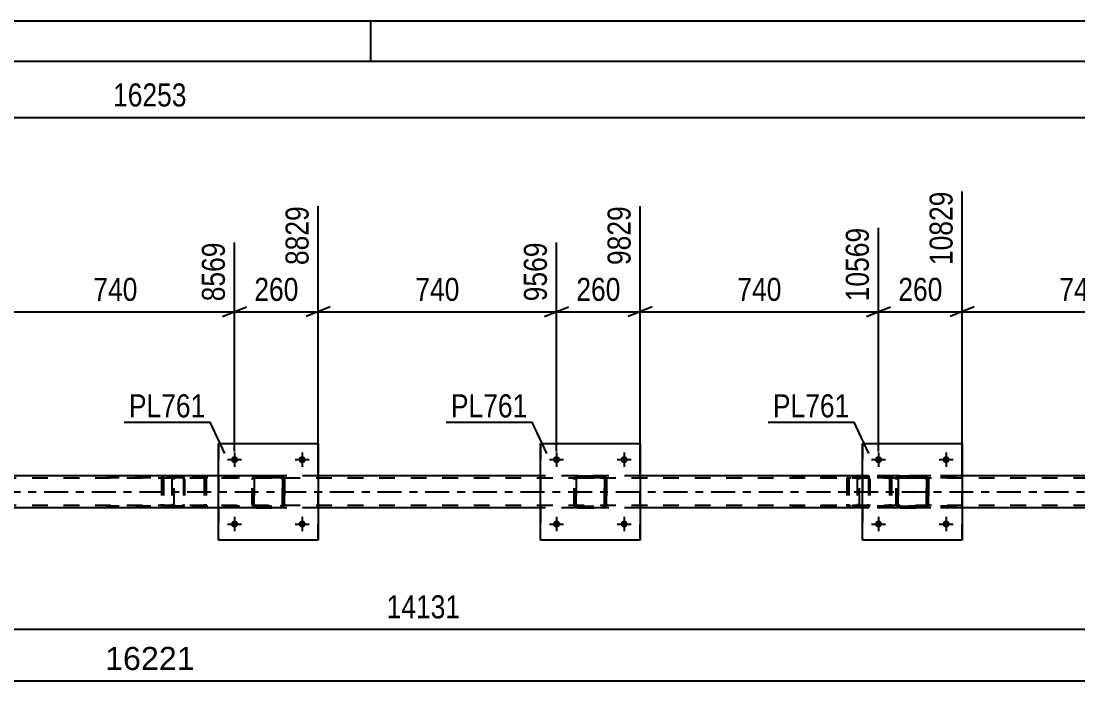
# Model space of a CAD drawing. Header units: millimetres. Extents: x 0 to 841, y 0 to 594.
# Drawn here: x 377.6 to 508.8, y 512 to 594 of the extents above; entities that cross this region are included whole.
import ezdxf

# ---------------------------------------------------------------- set-up
doc = ezdxf.new("R2010")
doc.units = ezdxf.units.MM
doc.linetypes.add('DXK_LINE_DOT2', pattern=[3.9198, 1.9599, -1.9599])
doc.linetypes.add('DXK_LINE_DOT3', pattern=[5.9187, 2.979, -0.9799, 0.9799, -0.9799])
doc.styles.add('Arial', font='ARIAL.TTF', dxfattribs={"height": 0.2})
doc.styles.add('Arial Narrow', font='ARIALN.TTF', dxfattribs={"height": 0.2})

# ---------------------------------------------------------------- blocks, each defined once
blk = doc.blocks.new('Unknown-317311647-1113')
at = {"color": 5, "linetype": 'Continuous'}
for p, q in [((841, 594), (0, 594)), ((421, 589), (421, 594)), ((836, 589), (5, 589))]:
    blk.add_line(p, q, dxfattribs=at)
blk = doc.blocks.new('Part-317311647-1500 - 1424')
at = {"color": 7, "linetype": 'DXK_LINE_DOT2'}
for p, q in [((710.15, 537.21), (114.08, 537.21)), ((414.48, 537.53), (402.08, 537.53)), ((454.48, 537.53), (442.08, 537.53)), ((494.48, 537.53), (482.08, 537.53)), ((710.15, 533.85), (114.08, 533.85)), ((414.48, 533.53), (402.08, 533.53)), ((454.48, 533.53), (442.08, 533.53)), ((494.48, 533.53), (482.08, 533.53))]:
    blk.add_line(p, q, dxfattribs=at)
at = {"color": 2, "linetype": 'Continuous'}
for p, q in [((402.08, 537.53), (374.48, 537.53)), ((442.08, 537.53), (414.48, 537.53)), ((482.08, 537.53), (454.48, 537.53)), ((522.08, 537.53), (494.48, 537.53)), ((402.08, 533.53), (374.48, 533.53)), ((442.08, 533.53), (414.48, 533.53)), ((482.08, 533.53), (454.48, 533.53)), ((522.08, 533.53), (494.48, 533.53))]:
    blk.add_line(p, q, dxfattribs=at)
at = {"color": 7, "linetype": 'DXK_LINE_DOT3'}
blk.add_line((114.08, 535.53), (710.15, 535.53), dxfattribs=at)
blk = doc.blocks.new('Bolt-317311647-1459 - 1424')
at = {"linetype": 'Continuous'}
for points in [[(483.64, 539.53), (483.65, 539.62), (483.68, 539.71), (483.72, 539.79), (483.78, 539.86), (483.86, 539.91), (483.94, 539.95), (484.03, 539.97), (484.12, 539.97), (484.21, 539.95), (484.3, 539.91), (484.37, 539.86), (484.43, 539.79), (484.48, 539.71), (484.51, 539.62), (484.52, 539.53), (484.51, 539.44), (484.48, 539.35), (484.43, 539.27), (484.37, 539.21), (484.3, 539.15), (484.21, 539.11), (484.12, 539.1), (484.03, 539.1), (483.94, 539.11), (483.86, 539.15), (483.78, 539.21), (483.72, 539.27), (483.68, 539.35), (483.65, 539.44)], [(492.04, 539.53), (492.05, 539.62), (492.08, 539.71), (492.12, 539.79), (492.18, 539.86), (492.26, 539.91), (492.34, 539.95), (492.43, 539.97), (492.52, 539.97), (492.61, 539.95), (492.7, 539.91), (492.77, 539.86), (492.83, 539.79), (492.88, 539.71), (492.91, 539.62), (492.92, 539.53), (492.91, 539.44), (492.88, 539.35), (492.83, 539.27), (492.77, 539.21), (492.7, 539.15), (492.61, 539.11), (492.52, 539.1), (492.43, 539.1), (492.34, 539.11), (492.26, 539.15), (492.18, 539.21), (492.12, 539.27), (492.08, 539.35), (492.05, 539.44)]]:
    blk.add_hatch(color=1, dxfattribs=at).paths.add_polyline_path(points)
at = {"color": 1, "linetype": 'Continuous'}
for p, q in [((483.2, 539.53), (484.96, 539.53)), ((484.08, 540.41), (484.08, 538.65)), ((491.6, 539.53), (493.36, 539.53)), ((492.48, 540.41), (492.48, 538.65))]:
    blk.add_line(p, q, dxfattribs=at)
blk = doc.blocks.new('Bolt-317311647-1460 - 1424')
at = {"linetype": 'Continuous'}
for points in [[(483.64, 531.53), (483.65, 531.62), (483.68, 531.71), (483.72, 531.79), (483.78, 531.86), (483.86, 531.91), (483.94, 531.95), (484.03, 531.97), (484.12, 531.97), (484.21, 531.95), (484.3, 531.91), (484.37, 531.86), (484.43, 531.79), (484.48, 531.71), (484.51, 531.62), (484.52, 531.53), (484.51, 531.44), (484.48, 531.35), (484.43, 531.27), (484.37, 531.21), (484.3, 531.15), (484.21, 531.11), (484.12, 531.1), (484.03, 531.1), (483.94, 531.11), (483.86, 531.15), (483.78, 531.21), (483.72, 531.27), (483.68, 531.35), (483.65, 531.44)], [(492.04, 531.53), (492.05, 531.62), (492.08, 531.71), (492.12, 531.79), (492.18, 531.86), (492.26, 531.91), (492.34, 531.95), (492.43, 531.97), (492.52, 531.97), (492.61, 531.95), (492.7, 531.91), (492.77, 531.86), (492.83, 531.79), (492.88, 531.71), (492.91, 531.62), (492.92, 531.53), (492.91, 531.44), (492.88, 531.35), (492.83, 531.27), (492.77, 531.21), (492.7, 531.15), (492.61, 531.11), (492.52, 531.1), (492.43, 531.1), (492.34, 531.11), (492.26, 531.15), (492.18, 531.21), (492.12, 531.27), (492.08, 531.35), (492.05, 531.44)]]:
    blk.add_hatch(color=1, dxfattribs=at).paths.add_polyline_path(points)
at = {"color": 1, "linetype": 'Continuous'}
for p, q in [((484.08, 532.41), (484.08, 530.65)), ((492.48, 532.41), (492.48, 530.65)), ((483.2, 531.53), (484.96, 531.53)), ((491.6, 531.53), (493.36, 531.53))]:
    blk.add_line(p, q, dxfattribs=at)
blk = doc.blocks.new('Bolt-317311647-1461 - 1424')
at = {"linetype": 'Continuous'}
for points in [[(443.64, 539.53), (443.65, 539.62), (443.68, 539.71), (443.72, 539.79), (443.78, 539.86), (443.86, 539.91), (443.94, 539.95), (444.03, 539.97), (444.12, 539.97), (444.21, 539.95), (444.3, 539.91), (444.37, 539.86), (444.43, 539.79), (444.48, 539.71), (444.51, 539.62), (444.52, 539.53), (444.51, 539.44), (444.48, 539.35), (444.43, 539.27), (444.37, 539.21), (444.3, 539.15), (444.21, 539.11), (444.12, 539.1), (444.03, 539.1), (443.94, 539.11), (443.86, 539.15), (443.78, 539.21), (443.72, 539.27), (443.68, 539.35), (443.65, 539.44)], [(452.04, 539.53), (452.05, 539.62), (452.08, 539.71), (452.12, 539.79), (452.18, 539.86), (452.26, 539.91), (452.34, 539.95), (452.43, 539.97), (452.52, 539.97), (452.61, 539.95), (452.7, 539.91), (452.77, 539.86), (452.83, 539.79), (452.88, 539.71), (452.91, 539.62), (452.92, 539.53), (452.91, 539.44), (452.88, 539.35), (452.83, 539.27), (452.77, 539.21), (452.7, 539.15), (452.61, 539.11), (452.52, 539.1), (452.43, 539.1), (452.34, 539.11), (452.26, 539.15), (452.18, 539.21), (452.12, 539.27), (452.08, 539.35), (452.05, 539.44)]]:
    blk.add_hatch(color=1, dxfattribs=at).paths.add_polyline_path(points)
at = {"color": 1, "linetype": 'Continuous'}
for p, q in [((443.2, 539.53), (444.96, 539.53)), ((444.08, 540.41), (444.08, 538.65)), ((451.6, 539.53), (453.36, 539.53)), ((452.48, 540.41), (452.48, 538.65))]:
    blk.add_line(p, q, dxfattribs=at)
blk = doc.blocks.new('Bolt-317311647-1462 - 1424')
at = {"linetype": 'Continuous'}
for points in [[(443.64, 531.53), (443.65, 531.62), (443.68, 531.71), (443.72, 531.79), (443.78, 531.86), (443.86, 531.91), (443.94, 531.95), (444.03, 531.97), (444.12, 531.97), (444.21, 531.95), (444.3, 531.91), (444.37, 531.86), (444.43, 531.79), (444.48, 531.71), (444.51, 531.62), (444.52, 531.53), (444.51, 531.44), (444.48, 531.35), (444.43, 531.27), (444.37, 531.21), (444.3, 531.15), (444.21, 531.11), (444.12, 531.1), (444.03, 531.1), (443.94, 531.11), (443.86, 531.15), (443.78, 531.21), (443.72, 531.27), (443.68, 531.35), (443.65, 531.44)], [(452.04, 531.53), (452.05, 531.62), (452.08, 531.71), (452.12, 531.79), (452.18, 531.86), (452.26, 531.91), (452.34, 531.95), (452.43, 531.97), (452.52, 531.97), (452.61, 531.95), (452.7, 531.91), (452.77, 531.86), (452.83, 531.79), (452.88, 531.71), (452.91, 531.62), (452.92, 531.53), (452.91, 531.44), (452.88, 531.35), (452.83, 531.27), (452.77, 531.21), (452.7, 531.15), (452.61, 531.11), (452.52, 531.1), (452.43, 531.1), (452.34, 531.11), (452.26, 531.15), (452.18, 531.21), (452.12, 531.27), (452.08, 531.35), (452.05, 531.44)]]:
    blk.add_hatch(color=1, dxfattribs=at).paths.add_polyline_path(points)
at = {"color": 1, "linetype": 'Continuous'}
for p, q in [((444.08, 532.41), (444.08, 530.65)), ((452.48, 532.41), (452.48, 530.65)), ((443.2, 531.53), (444.96, 531.53)), ((451.6, 531.53), (453.36, 531.53))]:
    blk.add_line(p, q, dxfattribs=at)
blk = doc.blocks.new('Bolt-317311647-1463 - 1424')
at = {"linetype": 'Continuous'}
for points in [[(403.64, 539.53), (403.65, 539.62), (403.68, 539.71), (403.72, 539.79), (403.79, 539.86), (403.86, 539.91), (403.94, 539.95), (404.03, 539.97), (404.13, 539.97), (404.22, 539.95), (404.3, 539.91), (404.38, 539.86), (404.44, 539.79), (404.48, 539.71), (404.51, 539.62), (404.52, 539.53), (404.51, 539.44), (404.48, 539.35), (404.44, 539.27), (404.38, 539.21), (404.3, 539.15), (404.22, 539.11), (404.13, 539.1), (404.03, 539.1), (403.94, 539.11), (403.86, 539.15), (403.79, 539.21), (403.72, 539.27), (403.68, 539.35), (403.65, 539.44)], [(412.04, 539.53), (412.05, 539.62), (412.08, 539.71), (412.12, 539.79), (412.19, 539.86), (412.26, 539.91), (412.34, 539.95), (412.43, 539.97), (412.53, 539.97), (412.62, 539.95), (412.7, 539.91), (412.78, 539.86), (412.84, 539.79), (412.88, 539.71), (412.91, 539.62), (412.92, 539.53), (412.91, 539.44), (412.88, 539.35), (412.84, 539.27), (412.78, 539.21), (412.7, 539.15), (412.62, 539.11), (412.53, 539.1), (412.43, 539.1), (412.34, 539.11), (412.26, 539.15), (412.19, 539.21), (412.12, 539.27), (412.08, 539.35), (412.05, 539.44)]]:
    blk.add_hatch(color=1, dxfattribs=at).paths.add_polyline_path(points)
at = {"color": 1, "linetype": 'Continuous'}
for p, q in [((403.2, 539.53), (404.96, 539.53)), ((404.08, 540.41), (404.08, 538.65)), ((411.6, 539.53), (413.36, 539.53)), ((412.48, 540.41), (412.48, 538.65))]:
    blk.add_line(p, q, dxfattribs=at)
blk = doc.blocks.new('Bolt-317311647-1464 - 1424')
at = {"linetype": 'Continuous'}
for points in [[(403.64, 531.53), (403.65, 531.62), (403.68, 531.71), (403.72, 531.79), (403.79, 531.86), (403.86, 531.91), (403.94, 531.95), (404.03, 531.97), (404.13, 531.97), (404.22, 531.95), (404.3, 531.91), (404.38, 531.86), (404.44, 531.79), (404.48, 531.71), (404.51, 531.62), (404.52, 531.53), (404.51, 531.44), (404.48, 531.35), (404.44, 531.27), (404.38, 531.21), (404.3, 531.15), (404.22, 531.11), (404.13, 531.1), (404.03, 531.1), (403.94, 531.11), (403.86, 531.15), (403.79, 531.21), (403.72, 531.27), (403.68, 531.35), (403.65, 531.44)], [(412.04, 531.53), (412.05, 531.62), (412.08, 531.71), (412.12, 531.79), (412.19, 531.86), (412.26, 531.91), (412.34, 531.95), (412.43, 531.97), (412.53, 531.97), (412.62, 531.95), (412.7, 531.91), (412.78, 531.86), (412.84, 531.79), (412.88, 531.71), (412.91, 531.62), (412.92, 531.53), (412.91, 531.44), (412.88, 531.35), (412.84, 531.27), (412.78, 531.21), (412.7, 531.15), (412.62, 531.11), (412.53, 531.1), (412.43, 531.1), (412.34, 531.11), (412.26, 531.15), (412.19, 531.21), (412.12, 531.27), (412.08, 531.35), (412.05, 531.44)]]:
    blk.add_hatch(color=1, dxfattribs=at).paths.add_polyline_path(points)
at = {"color": 1, "linetype": 'Continuous'}
for p, q in [((404.08, 532.41), (404.08, 530.65)), ((412.48, 532.41), (412.48, 530.65)), ((403.2, 531.53), (404.96, 531.53)), ((411.6, 531.53), (413.36, 531.53))]:
    blk.add_line(p, q, dxfattribs=at)
blk = doc.blocks.new('Part-317311647-1553 - 1424')
at = {"color": 7, "linetype": 'DXK_LINE_DOT2'}
for p, q in [((396.34, 537.21), (396.31, 537.05)), ((396.31, 537.05), (396.31, 534.01)), ((396.35, 537.24), (396.34, 537.21)), ((396.56, 537.05), (396.58, 537.15)), ((396.56, 534.01), (396.56, 537.05)), ((396.58, 537.15), (396.64, 537.22)), ((396.82, 537.53), (396.62, 537.5)), ((396.64, 537.22), (396.72, 537.28)), ((396.72, 537.28), (396.82, 537.29)), ((408.6, 537.53), (396.82, 537.53)), ((408.6, 537.29), (396.82, 537.29)), ((400.25, 537.5), (400.05, 537.53)), ((400.05, 537.29), (400.15, 537.28)), ((400.15, 537.28), (400.24, 537.22)), ((400.24, 537.22), (400.29, 537.15)), ((400.29, 537.15), (400.31, 537.05)), ((400.31, 537.05), (400.31, 534.01)), ((400.53, 537.21), (400.53, 537.24)), ((400.57, 537.05), (400.53, 537.21)), ((400.57, 537.05), (400.57, 534.01)), ((396.31, 534.01), (396.32, 533.98)), ((396.32, 533.98), (396.34, 533.88)), ((396.34, 533.88), (396.35, 533.83)), ((396.58, 533.92), (396.56, 534.01)), ((396.64, 533.84), (396.58, 533.92)), ((396.62, 533.57), (396.82, 533.53)), ((396.72, 533.79), (396.64, 533.84)), ((396.82, 533.77), (396.72, 533.79)), ((408.6, 533.77), (396.82, 533.77)), ((408.6, 533.53), (396.82, 533.53)), ((400.15, 533.79), (400.05, 533.77)), ((400.05, 533.53), (400.25, 533.57)), ((400.24, 533.84), (400.15, 533.79)), ((400.29, 533.92), (400.24, 533.84)), ((400.31, 534.01), (400.29, 533.92)), ((400.53, 533.83), (400.54, 533.88)), ((400.54, 533.88), (400.56, 533.98)), ((400.56, 533.98), (400.57, 534.01))]:
    blk.add_line(p, q, dxfattribs=at)
for centre, start, end in [((396.8, 537.03), 110.7583, 155.68), ((400.07, 537.03), 24.32, 69.2417), ((396.8, 534.03), 204.32, 249.2417)]:
    blk.add_arc(centre, 0.496, start, end, dxfattribs=at)
blk = doc.blocks.new('Part-317311647-1554 - 1424')
at = {"color": 7, "linetype": 'DXK_LINE_DOT2'}
for p, q in [((481.48, 537.21), (481.44, 537.05)), ((481.44, 537.05), (481.44, 534.01)), ((481.48, 537.24), (481.48, 537.21)), ((481.7, 537.05), (481.72, 537.15)), ((481.7, 534.01), (481.7, 537.05)), ((481.72, 537.15), (481.77, 537.22)), ((481.95, 537.53), (481.76, 537.5)), ((481.77, 537.22), (481.86, 537.28)), ((481.86, 537.28), (481.95, 537.29)), ((493.73, 537.53), (481.95, 537.53)), ((493.73, 537.29), (481.95, 537.29)), ((485.38, 537.5), (485.19, 537.53)), ((485.19, 537.29), (485.29, 537.28)), ((485.29, 537.28), (485.37, 537.22)), ((485.37, 537.22), (485.43, 537.15)), ((485.43, 537.15), (485.44, 537.05)), ((485.44, 537.05), (485.44, 534.01)), ((485.67, 537.19), (485.66, 537.24)), ((485.7, 537.05), (485.67, 537.19)), ((485.7, 537.05), (485.7, 534.01)), ((481.44, 534.01), (481.45, 533.98)), ((481.45, 533.98), (481.47, 533.88)), ((481.47, 533.88), (481.48, 533.83)), ((481.72, 533.92), (481.7, 534.01)), ((481.77, 533.84), (481.72, 533.92)), ((481.76, 533.57), (481.95, 533.53)), ((481.86, 533.79), (481.77, 533.84)), ((481.95, 533.77), (481.86, 533.79)), ((493.73, 533.77), (481.95, 533.77)), ((493.73, 533.53), (481.95, 533.53)), ((485.29, 533.79), (485.19, 533.77)), ((485.19, 533.53), (485.38, 533.57)), ((485.37, 533.84), (485.29, 533.79)), ((485.43, 533.92), (485.37, 533.84)), ((485.44, 534.01), (485.43, 533.92)), ((485.66, 533.83), (485.67, 533.88)), ((485.67, 533.88), (485.69, 533.98)), ((485.69, 533.98), (485.7, 534.01))]:
    blk.add_line(p, q, dxfattribs=at)
for centre, start, end in [((481.93, 537.03), 110.7583, 155.68), ((485.21, 537.03), 24.32, 69.2417), ((481.93, 534.03), 204.32, 249.2417), ((485.21, 534.03), 290.7583, 335.68)]:
    blk.add_arc(centre, 0.496, start, end, dxfattribs=at)
blk = doc.blocks.new('Part-317311647-1594 - 1424')
at = {"color": 2, "linetype": 'Continuous'}
for p, q in [((482.08, 529.53), (482.08, 541.53)), ((482.08, 541.53), (482.08, 541.53)), ((482.08, 541.53), (494.48, 541.53)), ((494.48, 541.53), (494.48, 529.53)), ((482.08, 529.53), (482.08, 529.53)), ((494.48, 529.53), (482.08, 529.53))]:
    blk.add_line(p, q, dxfattribs=at)
at = {"color": 7, "linetype": 'DXK_LINE_DOT2'}
for p, q in [((482.08, 541.53), (482.08, 529.53)), ((482.08, 541.53), (482.08, 541.53)), ((494.48, 529.53), (494.48, 541.53)), ((482.08, 529.53), (482.08, 529.53))]:
    blk.add_line(p, q, dxfattribs=at)
blk = doc.blocks.new('Part-317311647-1595 - 1424')
at = {"color": 7, "linetype": 'DXK_LINE_DOT2'}
for p, q in [((486.27, 537.05), (486.31, 537.24)), ((486.27, 537.05), (486.28, 537.05)), ((486.27, 534.01), (486.27, 537.05)), ((486.31, 537.24), (486.28, 537.05)), ((486.28, 534.01), (486.28, 537.05)), ((486.53, 537.15), (486.51, 537.05)), ((486.52, 537.05), (486.51, 537.05)), ((486.51, 537.05), (486.51, 534.01)), ((486.52, 537.05), (486.54, 537.14)), ((486.52, 534.01), (486.52, 537.05)), ((486.58, 537.22), (486.53, 537.15)), ((486.54, 537.14), (486.59, 537.22)), ((486.57, 537.5), (486.75, 537.53)), ((486.76, 537.53), (486.57, 537.5)), ((486.66, 537.28), (486.58, 537.22)), ((486.59, 537.22), (486.67, 537.27)), ((486.75, 537.29), (486.66, 537.28)), ((486.67, 537.27), (486.76, 537.29)), ((486.76, 537.53), (486.75, 537.53)), ((486.75, 537.53), (489.79, 537.53)), ((486.75, 537.29), (486.76, 537.29)), ((489.79, 537.29), (486.75, 537.29)), ((486.76, 537.53), (489.8, 537.53)), ((486.76, 537.29), (489.8, 537.29)), ((489.79, 537.53), (489.8, 537.53)), ((489.79, 537.53), (489.98, 537.5)), ((489.8, 537.29), (489.79, 537.29)), ((489.88, 537.28), (489.79, 537.29)), ((489.98, 537.5), (489.8, 537.53)), ((489.8, 537.29), (489.89, 537.27)), ((489.88, 537.28), (489.89, 537.27)), ((489.96, 537.22), (489.88, 537.28)), ((489.89, 537.27), (489.97, 537.22)), ((490.01, 537.15), (489.96, 537.22)), ((489.97, 537.22), (490.02, 537.14)), ((490.03, 537.05), (490.01, 537.15)), ((490.02, 537.14), (490.04, 537.05)), ((490.04, 537.05), (490.03, 537.05)), ((490.03, 537.05), (490.03, 534.01)), ((490.04, 534.01), (490.04, 537.05)), ((490.24, 537.24), (490.27, 537.05)), ((490.28, 537.05), (490.24, 537.24)), ((490.28, 537.05), (490.27, 537.05)), ((490.27, 537.05), (490.27, 534.01)), ((490.28, 534.01), (490.28, 537.05)), ((486.28, 534.01), (486.27, 534.01)), ((486.31, 533.83), (486.27, 534.01)), ((486.28, 534.01), (486.31, 533.83)), ((486.51, 534.01), (486.52, 534.01)), ((486.51, 534.01), (486.53, 533.92)), ((486.54, 533.92), (486.52, 534.01)), ((486.53, 533.92), (486.58, 533.84)), ((486.59, 533.84), (486.54, 533.92)), ((486.57, 533.57), (486.57, 533.57)), ((486.75, 533.53), (486.57, 533.57)), ((486.57, 533.57), (486.76, 533.53)), ((486.58, 533.84), (486.66, 533.79)), ((486.67, 533.79), (486.59, 533.84)), ((486.66, 533.79), (486.75, 533.77)), ((486.76, 533.77), (486.67, 533.79)), ((486.76, 533.77), (486.75, 533.77)), ((486.75, 533.77), (489.79, 533.77)), ((486.76, 533.53), (486.75, 533.53)), ((486.75, 533.53), (489.79, 533.53)), ((486.76, 533.77), (489.8, 533.77)), ((486.76, 533.53), (489.8, 533.53)), ((489.79, 533.77), (489.88, 533.79)), ((489.79, 533.77), (489.8, 533.77)), ((489.98, 533.57), (489.79, 533.53)), ((489.79, 533.53), (489.8, 533.53)), ((489.89, 533.79), (489.8, 533.77)), ((489.8, 533.53), (489.98, 533.57)), ((489.88, 533.79), (489.96, 533.84)), ((489.97, 533.84), (489.89, 533.79)), ((489.96, 533.84), (490.01, 533.92)), ((490.02, 533.92), (489.97, 533.84)), ((490.01, 533.92), (490.03, 534.01)), ((490.04, 534.01), (490.02, 533.92)), ((490.03, 534.01), (490.04, 534.01)), ((490.27, 534.01), (490.24, 533.83)), ((490.24, 533.83), (490.28, 534.01)), ((490.27, 534.01), (490.28, 534.01))]:
    blk.add_line(p, q, dxfattribs=at)
at = {"color": 7, "linetype": 'DXK_LINE_DOT3'}
blk.add_line((488.28, 535.53), (488.27, 535.53), dxfattribs=at)
at = {"color": 7, "linetype": 'DXK_LINE_DOT2'}
for centre, start, end in [((486.75, 537.05), 112.5, 157.5), ((486.76, 537.05), 112.5, 157.5), ((489.79, 537.05), 22.5, 67.5), ((489.8, 537.05), 22.5, 67.5), ((486.75, 534.01), 202.5, 247.5), ((486.76, 534.01), 202.5, 247.5), ((489.79, 534.01), 292.5, 337.5), ((489.8, 534.01), 292.5, 337.5)]:
    blk.add_arc(centre, 0.48, start, end, dxfattribs=at)
blk = doc.blocks.new('Part-317311647-1600 - 1424')
at = {"color": 2, "linetype": 'Continuous'}
for p, q in [((442.08, 529.53), (442.08, 541.53)), ((442.08, 541.53), (442.08, 541.53)), ((442.08, 541.53), (454.48, 541.53)), ((454.48, 541.53), (454.48, 529.53)), ((442.08, 529.53), (442.08, 529.53)), ((454.48, 529.53), (442.08, 529.53))]:
    blk.add_line(p, q, dxfattribs=at)
at = {"color": 7, "linetype": 'DXK_LINE_DOT2'}
for p, q in [((442.08, 541.53), (442.08, 529.53)), ((442.08, 541.53), (442.08, 541.53)), ((454.48, 529.53), (454.48, 541.53)), ((442.08, 529.53), (442.08, 529.53))]:
    blk.add_line(p, q, dxfattribs=at)
blk = doc.blocks.new('Part-317311647-1601 - 1424')
at = {"color": 7, "linetype": 'DXK_LINE_DOT2'}
for p, q in [((446.27, 537.05), (446.31, 537.24)), ((446.27, 537.05), (446.28, 537.05)), ((446.27, 534.01), (446.27, 537.05)), ((446.31, 537.24), (446.28, 537.05)), ((446.28, 534.01), (446.28, 537.05)), ((446.53, 537.15), (446.51, 537.05)), ((446.52, 537.05), (446.51, 537.05)), ((446.51, 537.05), (446.51, 534.01)), ((446.52, 537.05), (446.54, 537.14)), ((446.52, 534.01), (446.52, 537.05)), ((446.58, 537.22), (446.53, 537.15)), ((446.54, 537.14), (446.59, 537.22)), ((446.57, 537.5), (446.75, 537.53)), ((446.76, 537.53), (446.57, 537.5)), ((446.66, 537.28), (446.58, 537.22)), ((446.59, 537.22), (446.67, 537.27)), ((446.75, 537.29), (446.66, 537.28)), ((446.67, 537.27), (446.76, 537.29)), ((446.76, 537.53), (446.75, 537.53)), ((446.75, 537.53), (449.79, 537.53)), ((446.75, 537.29), (446.76, 537.29)), ((449.79, 537.29), (446.75, 537.29)), ((446.76, 537.53), (449.8, 537.53)), ((446.76, 537.29), (449.8, 537.29)), ((449.79, 537.53), (449.8, 537.53)), ((449.79, 537.53), (449.98, 537.5)), ((449.8, 537.29), (449.79, 537.29)), ((449.89, 537.28), (449.79, 537.29)), ((449.98, 537.5), (449.8, 537.53)), ((449.8, 537.29), (449.89, 537.27)), ((449.89, 537.28), (449.89, 537.27)), ((449.96, 537.22), (449.89, 537.28)), ((449.89, 537.27), (449.97, 537.22)), ((450.02, 537.15), (449.96, 537.22)), ((449.97, 537.22), (450.02, 537.14)), ((450.03, 537.05), (450.02, 537.15)), ((450.02, 537.14), (450.04, 537.05)), ((450.04, 537.05), (450.03, 537.05)), ((450.03, 537.05), (450.03, 534.01)), ((450.04, 534.01), (450.04, 537.05)), ((450.24, 537.24), (450.27, 537.05)), ((450.28, 537.05), (450.24, 537.24)), ((450.28, 537.05), (450.27, 537.05)), ((450.27, 537.05), (450.27, 534.01)), ((450.28, 534.01), (450.28, 537.05)), ((446.28, 534.01), (446.27, 534.01)), ((446.31, 533.83), (446.27, 534.01)), ((446.28, 534.01), (446.31, 533.83)), ((446.51, 534.01), (446.52, 534.01)), ((446.51, 534.01), (446.53, 533.92)), ((446.54, 533.92), (446.52, 534.01)), ((446.53, 533.92), (446.58, 533.84)), ((446.59, 533.84), (446.54, 533.92)), ((446.57, 533.57), (446.57, 533.57)), ((446.75, 533.53), (446.57, 533.57)), ((446.57, 533.57), (446.76, 533.53)), ((446.58, 533.84), (446.66, 533.79)), ((446.67, 533.79), (446.59, 533.84)), ((446.66, 533.79), (446.75, 533.77)), ((446.76, 533.77), (446.67, 533.79)), ((446.76, 533.77), (446.75, 533.77)), ((446.75, 533.77), (449.79, 533.77)), ((446.76, 533.53), (446.75, 533.53)), ((446.75, 533.53), (449.79, 533.53)), ((446.76, 533.77), (449.8, 533.77)), ((446.76, 533.53), (449.8, 533.53)), ((449.79, 533.77), (449.89, 533.79)), ((449.79, 533.77), (449.8, 533.77)), ((449.98, 533.57), (449.79, 533.53)), ((449.79, 533.53), (449.8, 533.53)), ((449.89, 533.79), (449.8, 533.77)), ((449.8, 533.53), (449.98, 533.57)), ((449.97, 533.84), (449.89, 533.79)), ((449.89, 533.79), (449.96, 533.84)), ((449.96, 533.84), (450.02, 533.92)), ((450.02, 533.92), (449.97, 533.84)), ((450.04, 534.01), (450.02, 533.92)), ((450.02, 533.92), (450.03, 534.01)), ((450.03, 534.01), (450.04, 534.01)), ((450.27, 534.01), (450.24, 533.83)), ((450.24, 533.83), (450.28, 534.01)), ((450.27, 534.01), (450.28, 534.01))]:
    blk.add_line(p, q, dxfattribs=at)
at = {"color": 7, "linetype": 'DXK_LINE_DOT3'}
blk.add_line((448.28, 535.53), (448.27, 535.53), dxfattribs=at)
at = {"color": 7, "linetype": 'DXK_LINE_DOT2'}
for centre, start, end in [((446.75, 537.05), 112.5, 157.5), ((446.76, 537.05), 112.5, 157.5), ((449.79, 537.05), 22.5, 67.5), ((449.8, 537.05), 22.5, 67.5), ((446.75, 534.01), 202.5, 247.5), ((446.76, 534.01), 202.5, 247.5), ((449.79, 534.01), 292.5, 337.5), ((449.8, 534.01), 292.5, 337.5)]:
    blk.add_arc(centre, 0.48, start, end, dxfattribs=at)
blk = doc.blocks.new('Part-317311647-1606 - 1424')
at = {"color": 2, "linetype": 'Continuous'}
for p, q in [((402.08, 529.53), (402.08, 541.53)), ((402.08, 541.53), (402.08, 541.53)), ((402.08, 541.53), (414.48, 541.53)), ((414.48, 541.53), (414.48, 529.53)), ((402.08, 529.53), (402.08, 529.53)), ((414.48, 529.53), (402.08, 529.53))]:
    blk.add_line(p, q, dxfattribs=at)
at = {"color": 7, "linetype": 'DXK_LINE_DOT2'}
for p, q in [((402.08, 541.53), (402.08, 529.53)), ((402.08, 541.53), (402.08, 541.53)), ((414.48, 529.53), (414.48, 541.53)), ((402.08, 529.53), (402.08, 529.53))]:
    blk.add_line(p, q, dxfattribs=at)
blk = doc.blocks.new('Part-317311647-1607 - 1424')
at = {"color": 7, "linetype": 'DXK_LINE_DOT2'}
for p, q in [((406.28, 537.05), (406.31, 537.24)), ((406.32, 537.24), (406.28, 537.05)), ((406.28, 534.01), (406.28, 537.05)), ((406.28, 537.05), (406.28, 537.05)), ((406.28, 534.01), (406.28, 537.05)), ((406.53, 537.15), (406.52, 537.05)), ((406.52, 537.05), (406.54, 537.14)), ((406.52, 534.01), (406.52, 537.05)), ((406.52, 537.05), (406.52, 537.05)), ((406.52, 537.05), (406.52, 534.01)), ((406.59, 537.22), (406.53, 537.15)), ((406.54, 537.14), (406.59, 537.22)), ((406.57, 537.5), (406.76, 537.53)), ((406.76, 537.53), (406.58, 537.5)), ((406.66, 537.28), (406.59, 537.22)), ((406.59, 537.22), (406.67, 537.27)), ((406.76, 537.29), (406.66, 537.28)), ((406.67, 537.27), (406.76, 537.29)), ((406.76, 537.53), (409.8, 537.53)), ((406.76, 537.53), (406.76, 537.53)), ((406.76, 537.53), (409.8, 537.53)), ((406.76, 537.29), (409.8, 537.29)), ((406.76, 537.29), (406.76, 537.29)), ((409.8, 537.29), (406.76, 537.29)), ((409.8, 537.53), (409.8, 537.53)), ((409.8, 537.53), (409.98, 537.5)), ((409.98, 537.5), (409.8, 537.53)), ((409.8, 537.29), (409.8, 537.29)), ((409.8, 537.29), (409.89, 537.27)), ((409.89, 537.28), (409.8, 537.29)), ((409.89, 537.28), (409.89, 537.27)), ((409.97, 537.22), (409.89, 537.28)), ((409.89, 537.27), (409.97, 537.22)), ((409.97, 537.22), (410.02, 537.14)), ((410.02, 537.15), (409.97, 537.22)), ((410.04, 537.05), (410.02, 537.15)), ((410.02, 537.14), (410.04, 537.05)), ((410.04, 534.01), (410.04, 537.05)), ((410.04, 537.05), (410.04, 537.05)), ((410.04, 537.05), (410.04, 534.01)), ((410.24, 537.24), (410.28, 537.05)), ((410.28, 537.05), (410.24, 537.24)), ((410.28, 534.01), (410.28, 537.05)), ((410.28, 537.05), (410.28, 537.05)), ((410.28, 537.05), (410.28, 534.01)), ((406.28, 534.01), (406.28, 534.01)), ((406.31, 533.83), (406.28, 534.01)), ((406.28, 534.01), (406.32, 533.83)), ((406.52, 534.01), (406.52, 534.01)), ((406.54, 533.92), (406.52, 534.01)), ((406.52, 534.01), (406.53, 533.92)), ((406.53, 533.92), (406.59, 533.84)), ((406.59, 533.84), (406.54, 533.92)), ((406.57, 533.57), (406.58, 533.57)), ((406.76, 533.53), (406.57, 533.57)), ((406.58, 533.57), (406.76, 533.53)), ((406.67, 533.79), (406.59, 533.84)), ((406.59, 533.84), (406.66, 533.79)), ((406.66, 533.79), (406.76, 533.77)), ((406.76, 533.77), (406.67, 533.79)), ((406.76, 533.77), (409.8, 533.77)), ((406.76, 533.77), (406.76, 533.77)), ((406.76, 533.77), (409.8, 533.77)), ((406.76, 533.53), (409.8, 533.53)), ((406.76, 533.53), (406.76, 533.53)), ((406.76, 533.53), (409.8, 533.53)), ((409.89, 533.79), (409.8, 533.77)), ((409.8, 533.77), (409.89, 533.79)), ((409.8, 533.77), (409.8, 533.77)), ((409.98, 533.57), (409.8, 533.53)), ((409.8, 533.53), (409.98, 533.57)), ((409.8, 533.53), (409.8, 533.53)), ((409.97, 533.84), (409.89, 533.79)), ((409.89, 533.79), (409.97, 533.84)), ((410.02, 533.92), (409.97, 533.84)), ((409.97, 533.84), (410.02, 533.92)), ((410.04, 534.01), (410.02, 533.92)), ((410.02, 533.92), (410.04, 534.01)), ((410.04, 534.01), (410.04, 534.01)), ((410.28, 534.01), (410.24, 533.83)), ((410.24, 533.83), (410.28, 534.01)), ((410.28, 534.01), (410.28, 534.01))]:
    blk.add_line(p, q, dxfattribs=at)
at = {"color": 7, "linetype": 'DXK_LINE_DOT3'}
blk.add_line((408.28, 535.53), (408.27, 535.53), dxfattribs=at)
at = {"color": 7, "linetype": 'DXK_LINE_DOT2'}
for centre, start, end in [((406.76, 537.05), 112.5, 157.5), ((406.76, 537.05), 112.5, 157.5), ((409.8, 537.05), 22.5, 67.5), ((409.8, 537.05), 22.5, 67.5), ((406.76, 534.01), 202.5, 247.5), ((406.76, 534.01), 202.5, 247.5), ((409.8, 534.01), 292.5, 337.5), ((409.8, 534.01), 292.5, 337.5)]:
    blk.add_arc(centre, 0.48, start, end, dxfattribs=at)
blk = doc.blocks.new('Part-317311647-1638 - 1424')
at = {"color": 7, "linetype": 'DXK_LINE_DOT2'}
for p, q in [((397.59, 537.53), (388.18, 537.53)), ((397.59, 537.29), (388.18, 537.29)), ((395.02, 537.21), (394.99, 537.05)), ((394.99, 537.05), (394.99, 534.01)), ((395.03, 537.24), (395.02, 537.21)), ((395.24, 537.05), (395.26, 537.15)), ((395.24, 537.05), (395.24, 534.01)), ((395.26, 537.15), (395.32, 537.22)), ((395.49, 537.53), (395.3, 537.5)), ((395.32, 537.22), (395.4, 537.28)), ((395.4, 537.28), (395.49, 537.29)), ((396.31, 537.29), (396.31, 537.53)), ((397.69, 537.5), (397.59, 537.53)), ((397.59, 537.29), (397.64, 537.28)), ((397.64, 537.28), (397.68, 537.22)), ((397.68, 537.22), (397.71, 537.15)), ((397.78, 537.39), (397.69, 537.5)), ((397.71, 537.15), (397.72, 537.05)), ((397.72, 537.05), (397.72, 534.01)), ((397.84, 537.24), (397.78, 537.39)), ((397.86, 537.05), (397.84, 537.24)), ((397.86, 537.05), (397.86, 534.01)), ((397.59, 533.77), (388.18, 533.77)), ((397.59, 533.53), (388.18, 533.53)), ((394.99, 534.01), (395, 533.98)), ((395, 533.98), (395.02, 533.88)), ((395.02, 533.88), (395.03, 533.83)), ((395.26, 533.92), (395.24, 534.01)), ((395.32, 533.84), (395.26, 533.92)), ((395.3, 533.57), (395.49, 533.53)), ((395.4, 533.79), (395.32, 533.84)), ((395.49, 533.77), (395.4, 533.79)), ((396.31, 533.53), (396.31, 533.77)), ((397.64, 533.79), (397.59, 533.77)), ((397.59, 533.53), (397.69, 533.57)), ((397.68, 533.84), (397.64, 533.79)), ((397.71, 533.92), (397.68, 533.84)), ((397.69, 533.57), (397.78, 533.67)), ((397.72, 534.01), (397.71, 533.92)), ((397.78, 533.67), (397.84, 533.83)), ((397.84, 533.83), (397.86, 534.01))]:
    blk.add_line(p, q, dxfattribs=at)
for centre, start, end in [((395.48, 537.04), 111.1941, 156.1506), ((395.48, 534.03), 203.8494, 248.8059)]:
    blk.add_arc(centre, 0.492, start, end, dxfattribs=at)
blk = doc.blocks.new('Part-317311647-1639 - 1424')
at = {"color": 7, "linetype": 'DXK_LINE_DOT2'}
for p, q in [((482.72, 537.53), (473.31, 537.53)), ((482.72, 537.29), (473.31, 537.29)), ((480.16, 537.21), (480.13, 537.05)), ((480.13, 537.05), (480.13, 534.01)), ((480.16, 537.24), (480.16, 537.21)), ((480.38, 537.05), (480.4, 537.15)), ((480.38, 537.05), (480.38, 534.01)), ((480.4, 537.15), (480.45, 537.22)), ((480.63, 537.53), (480.44, 537.5)), ((480.45, 537.22), (480.53, 537.28)), ((480.53, 537.28), (480.63, 537.29)), ((481.44, 537.29), (481.44, 537.53)), ((482.82, 537.5), (482.72, 537.53)), ((482.72, 537.29), (482.77, 537.28)), ((482.77, 537.28), (482.82, 537.22)), ((482.91, 537.39), (482.82, 537.5)), ((482.82, 537.22), (482.84, 537.15)), ((482.84, 537.15), (482.85, 537.05)), ((482.85, 537.05), (482.85, 534.01)), ((482.97, 537.24), (482.91, 537.39)), ((482.99, 537.05), (482.97, 537.24)), ((482.99, 537.05), (482.99, 534.01)), ((482.72, 533.77), (473.31, 533.77)), ((482.72, 533.53), (473.31, 533.53)), ((480.13, 534.01), (480.13, 533.98)), ((480.13, 533.98), (480.15, 533.88)), ((480.15, 533.88), (480.16, 533.83)), ((480.4, 533.92), (480.38, 534.01)), ((480.45, 533.84), (480.4, 533.92)), ((480.44, 533.57), (480.63, 533.53)), ((480.53, 533.79), (480.45, 533.84)), ((480.63, 533.77), (480.53, 533.79)), ((481.44, 533.53), (481.44, 533.77)), ((482.77, 533.79), (482.72, 533.77)), ((482.72, 533.53), (482.82, 533.57)), ((482.82, 533.84), (482.77, 533.79)), ((482.82, 533.84), (482.83, 533.88)), ((482.82, 533.57), (482.91, 533.67)), ((482.83, 533.88), (482.84, 533.92)), ((482.84, 533.92), (482.85, 534.01)), ((482.91, 533.67), (482.97, 533.83)), ((482.97, 533.83), (482.99, 534.01))]:
    blk.add_line(p, q, dxfattribs=at)
for centre, start, end in [((480.61, 537.04), 111.1941, 156.1506), ((480.61, 534.03), 203.8494, 248.8059)]:
    blk.add_arc(centre, 0.492, start, end, dxfattribs=at)
blk = doc.blocks.new('StraightDimension-317311647-2164 - 1424')
at = {"color": 7, "linetype": 'Continuous'}
for p, q in [((454.48, 538.53), (454.48, 571.02)), ((484.08, 540.53), (484.08, 568.34)), ((455.98, 558.5), (452.98, 557.3)), ((482.58, 557.3), (485.58, 558.5)), ((454.48, 557.9), (484.08, 557.9))]:
    blk.add_line(p, q, dxfattribs=at)
at = {"color": 0}
blk.add_wipeout([(472.62, 558.65), (472.62, 562.85), (465.94, 562.85), (465.94, 558.65)], dxfattribs=at)
at = {"color": 3, "style": 'Arial Narrow'}
blk.add_text('740', height=2.863, dxfattribs=at).set_placement((466.54, 559.25))
at = {"color": 0, "linetype": 'Continuous'}
blk.add_wipeout([(483.48, 568.94), (479.28, 568.94), (479.28, 558.6), (483.48, 558.6)], dxfattribs=at)
at = {"color": 3, "linetype": 'Continuous', "style": 'Arial Narrow'}
blk.add_text('10569', height=2.863, rotation=90.0002, dxfattribs=at).set_placement((482.88, 559.2))
blk = doc.blocks.new('StraightDimension-317311647-2096 - 1424')
at = {"color": 7, "linetype": 'Continuous'}
for p, q in [((374.48, 538.53), (374.48, 571.02)), ((404.08, 540.53), (404.08, 566.52)), ((375.98, 558.5), (372.98, 557.3)), ((402.58, 557.3), (405.58, 558.5)), ((374.48, 557.9), (404.08, 557.9))]:
    blk.add_line(p, q, dxfattribs=at)
at = {"color": 0}
blk.add_wipeout([(392.62, 558.65), (392.62, 562.85), (385.94, 562.85), (385.94, 558.65)], dxfattribs=at)
at = {"color": 3, "style": 'Arial Narrow'}
blk.add_text('740', height=2.863, dxfattribs=at).set_placement((386.54, 559.25))
at = {"color": 0, "linetype": 'Continuous'}
blk.add_wipeout([(403.48, 567.12), (399.28, 567.12), (399.28, 558.6), (403.48, 558.6)], dxfattribs=at)
at = {"color": 3, "linetype": 'Continuous', "style": 'Arial Narrow'}
blk.add_text('8569', height=2.863, rotation=90.0002, dxfattribs=at).set_placement((402.88, 559.2))
blk = doc.blocks.new('StraightDimension-317311647-2113 - 1424')
at = {"color": 7, "linetype": 'Continuous'}
for p, q in [((414.48, 538.53), (414.48, 571.02)), ((404.08, 540.53), (404.08, 566.52)), ((402.58, 557.3), (405.58, 558.5)), ((415.98, 558.5), (412.98, 557.3)), ((404.08, 557.9), (414.48, 557.9))]:
    blk.add_line(p, q, dxfattribs=at)
at = {"color": 0}
blk.add_wipeout([(412.62, 558.65), (412.62, 562.85), (405.94, 562.85), (405.94, 558.65)], dxfattribs=at)
at = {"color": 3, "style": 'Arial Narrow'}
blk.add_text('260', height=2.863, dxfattribs=at).set_placement((406.54, 559.25))
at = {"color": 0, "linetype": 'Continuous'}
blk.add_wipeout([(413.88, 571.62), (409.68, 571.62), (409.68, 563.1), (413.88, 563.1)], dxfattribs=at)
at = {"color": 3, "linetype": 'Continuous', "style": 'Arial Narrow'}
blk.add_text('8829', height=2.863, rotation=90.0002, dxfattribs=at).set_placement((413.28, 563.7))
blk = doc.blocks.new('StraightDimension-317311647-2130 - 1424')
at = {"color": 7, "linetype": 'Continuous'}
for p, q in [((414.48, 538.53), (414.48, 571.02)), ((444.08, 540.53), (444.08, 566.52)), ((415.98, 558.5), (412.98, 557.3)), ((442.58, 557.3), (445.58, 558.5)), ((414.48, 557.9), (444.08, 557.9))]:
    blk.add_line(p, q, dxfattribs=at)
at = {"color": 0}
blk.add_wipeout([(432.62, 558.65), (432.62, 562.85), (425.94, 562.85), (425.94, 558.65)], dxfattribs=at)
at = {"color": 3, "style": 'Arial Narrow'}
blk.add_text('740', height=2.863, dxfattribs=at).set_placement((426.54, 559.25))
at = {"color": 0, "linetype": 'Continuous'}
blk.add_wipeout([(443.48, 567.12), (439.28, 567.12), (439.28, 558.6), (443.48, 558.6)], dxfattribs=at)
at = {"color": 3, "linetype": 'Continuous', "style": 'Arial Narrow'}
blk.add_text('9569', height=2.863, rotation=90.0002, dxfattribs=at).set_placement((442.88, 559.2))
blk = doc.blocks.new('StraightDimension-317311647-2147 - 1424')
at = {"color": 7, "linetype": 'Continuous'}
for p, q in [((454.48, 538.53), (454.48, 571.02)), ((444.08, 540.53), (444.08, 566.52)), ((442.58, 557.3), (445.58, 558.5)), ((455.98, 558.5), (452.98, 557.3)), ((444.08, 557.9), (454.48, 557.9))]:
    blk.add_line(p, q, dxfattribs=at)
at = {"color": 0}
blk.add_wipeout([(452.62, 558.65), (452.62, 562.85), (445.94, 562.85), (445.94, 558.65)], dxfattribs=at)
at = {"color": 3, "style": 'Arial Narrow'}
blk.add_text('260', height=2.863, dxfattribs=at).set_placement((446.54, 559.25))
at = {"color": 0, "linetype": 'Continuous'}
blk.add_wipeout([(453.88, 571.62), (449.68, 571.62), (449.68, 563.1), (453.88, 563.1)], dxfattribs=at)
at = {"color": 3, "linetype": 'Continuous', "style": 'Arial Narrow'}
blk.add_text('9829', height=2.863, rotation=90.0002, dxfattribs=at).set_placement((453.28, 563.7))
blk = doc.blocks.new('StraightDimension-317311647-2181 - 1424')
at = {"color": 7, "linetype": 'Continuous'}
for p, q in [((494.48, 538.53), (494.48, 572.84)), ((484.08, 540.53), (484.08, 568.34)), ((482.58, 557.3), (485.58, 558.5)), ((495.98, 558.5), (492.98, 557.3)), ((484.08, 557.9), (494.48, 557.9))]:
    blk.add_line(p, q, dxfattribs=at)
at = {"color": 0}
blk.add_wipeout([(492.62, 558.65), (492.62, 562.85), (485.94, 562.85), (485.94, 558.65)], dxfattribs=at)
at = {"color": 3, "style": 'Arial Narrow'}
blk.add_text('260', height=2.863, dxfattribs=at).set_placement((486.54, 559.25))
at = {"color": 0, "linetype": 'Continuous'}
blk.add_wipeout([(493.88, 573.44), (489.68, 573.44), (489.68, 563.1), (493.88, 563.1)], dxfattribs=at)
at = {"color": 3, "linetype": 'Continuous', "style": 'Arial Narrow'}
blk.add_text('10829', height=2.863, rotation=90.0002, dxfattribs=at).set_placement((493.28, 563.7))
blk = doc.blocks.new('StraightDimension-317311647-2198 - 1424')
at = {"color": 7, "linetype": 'Continuous'}
for p, q in [((494.48, 538.53), (494.48, 572.84)), ((524.08, 540.53), (524.08, 568.34)), ((495.98, 558.5), (492.98, 557.3)), ((522.58, 557.3), (525.58, 558.5)), ((494.48, 557.9), (524.08, 557.9))]:
    blk.add_line(p, q, dxfattribs=at)
at = {"color": 0}
blk.add_wipeout([(512.62, 558.65), (512.62, 562.85), (505.94, 562.85), (505.94, 558.65)], dxfattribs=at)
at = {"color": 3, "style": 'Arial Narrow'}
blk.add_text('740', height=2.863, dxfattribs=at).set_placement((506.54, 559.25))
at = {"color": 0, "linetype": 'Continuous'}
blk.add_wipeout([(523.48, 568.94), (519.28, 568.94), (519.28, 558.6), (523.48, 558.6)], dxfattribs=at)
at = {"color": 3, "linetype": 'Continuous', "style": 'Arial Narrow'}
blk.add_text('11569', height=2.863, rotation=90.0002, dxfattribs=at).set_placement((522.88, 559.2))
blk = doc.blocks.new('StraightDimension-317311647-10251 - 1424')
at = {"color": 7, "linetype": 'Continuous'}
blk.add_line((76.32, 582.05), (710.79, 582.05), dxfattribs=at)
at = {"color": 0}
blk.add_wipeout([(398.73, 582.8), (398.73, 587), (388.39, 587), (388.39, 582.8)], dxfattribs=at)
at = {"color": 3, "style": 'Arial Narrow'}
blk.add_text('16253', height=2.863, dxfattribs=at).set_placement((388.99, 583.4))
blk = doc.blocks.new('StraightDimension-317311647-2382 - 1424')
at = {"color": 7, "linetype": 'Continuous'}
blk.add_line((144.92, 518.47), (710.15, 518.47), dxfattribs=at)
at = {"color": 0}
blk.add_wipeout([(432.71, 519.22), (432.71, 523.42), (422.37, 523.42), (422.37, 519.22)], dxfattribs=at)
at = {"color": 3, "style": 'Arial Narrow'}
blk.add_text('14131', height=2.863, dxfattribs=at).set_placement((422.97, 519.82))
blk = doc.blocks.new('StraightDimension-317311647-2424 - 1424')
at = {"color": 7, "linetype": 'Continuous'}
blk.add_line((76.96, 512.05), (710.15, 512.05), dxfattribs=at)
at = {"color": 0}
blk.add_wipeout([(399.72, 512.8), (399.72, 517), (387.4, 517), (387.4, 512.8)], dxfattribs=at)
at = {"color": 3, "style": 'Arial'}
blk.add_text('16221', height=2.865, dxfattribs=at).set_placement((388, 513.4))
blk = doc.blocks.new('Mark-317311647-1590 - 1424')
at = {"color": 0}
blk.add_wipeout([(480.46, 544.78), (480.46, 547.78), (470.96, 547.78), (470.96, 544.78)], dxfattribs=at)
blk.add_wipeout([(480.46, 544.78), (480.46, 547.78), (470.96, 547.78), (470.96, 544.78)], dxfattribs=at)
at = {"color": 30, "linetype": 'Continuous'}
for p in [(470.36, 544.18), (482.89, 540.28)]:
    blk.add_line(p, (481.06, 544.18), dxfattribs=at)
at = {"color": 3, "style": 'Arial Narrow'}
blk.add_text('PL761', height=2.863, dxfattribs=at).set_placement((470.96, 544.78))
blk = doc.blocks.new('Mark-317311647-1596 - 1424')
at = {"color": 0}
blk.add_wipeout([(440.46, 544.78), (440.46, 547.78), (430.96, 547.78), (430.96, 544.78)], dxfattribs=at)
blk.add_wipeout([(440.46, 544.78), (440.46, 547.78), (430.96, 547.78), (430.96, 544.78)], dxfattribs=at)
at = {"color": 30, "linetype": 'Continuous'}
for p in [(430.36, 544.18), (442.89, 540.28)]:
    blk.add_line(p, (441.06, 544.18), dxfattribs=at)
at = {"color": 3, "style": 'Arial Narrow'}
blk.add_text('PL761', height=2.863, dxfattribs=at).set_placement((430.96, 544.78))
blk = doc.blocks.new('Mark-317311647-1602 - 1424')
at = {"color": 0}
blk.add_wipeout([(400.47, 544.78), (400.47, 547.78), (390.96, 547.78), (390.96, 544.78)], dxfattribs=at)
blk.add_wipeout([(400.47, 544.78), (400.47, 547.78), (390.96, 547.78), (390.96, 544.78)], dxfattribs=at)
at = {"color": 30, "linetype": 'Continuous'}
for p in [(390.36, 544.18), (402.89, 540.28)]:
    blk.add_line(p, (401.07, 544.18), dxfattribs=at)
at = {"color": 3, "style": 'Arial Narrow'}
blk.add_text('PL761', height=2.863, dxfattribs=at).set_placement((390.96, 544.78))

msp = doc.modelspace()

# ---------------------------------------------------------------- block references
for name in ['Unknown-317311647-1113', 'Part-317311647-1606 - 1424', 'Part-317311647-1600 - 1424', 'Part-317311647-1594 - 1424', 'Bolt-317311647-1463 - 1424', 'Bolt-317311647-1461 - 1424', 'Bolt-317311647-1459 - 1424', 'Part-317311647-1500 - 1424', 'Part-317311647-1638 - 1424', 'Part-317311647-1553 - 1424', 'Part-317311647-1607 - 1424', 'Part-317311647-1601 - 1424', 'Part-317311647-1639 - 1424', 'Part-317311647-1554 - 1424', 'Part-317311647-1595 - 1424', 'Bolt-317311647-1464 - 1424', 'Bolt-317311647-1462 - 1424', 'Bolt-317311647-1460 - 1424']:
    msp.add_blockref(name, (0, 0))

# ---------------------------------------------------------------- next in the draw order: block references
for name in ['StraightDimension-317311647-2096 - 1424', 'StraightDimension-317311647-2164 - 1424', 'StraightDimension-317311647-2382 - 1424']:
    msp.add_blockref(name, (0, 0))

# ---------------------------------------------------------------- next in the draw order: block references
for name in ['StraightDimension-317311647-2181 - 1424', 'StraightDimension-317311647-2113 - 1424', 'StraightDimension-317311647-2424 - 1424']:
    msp.add_blockref(name, (0, 0))

# ---------------------------------------------------------------- next in the draw order: block references
for name in ['StraightDimension-317311647-2198 - 1424', 'StraightDimension-317311647-2130 - 1424']:
    msp.add_blockref(name, (0, 0))

# ---------------------------------------------------------------- next in the draw order: block references
msp.add_blockref('StraightDimension-317311647-2147 - 1424', (0, 0))

# ---------------------------------------------------------------- next in the draw order: block references
msp.add_blockref('StraightDimension-317311647-10251 - 1424', (0, 0))

# ---------------------------------------------------------------- next in the draw order: block references
for name in ['Mark-317311647-1602 - 1424', 'Mark-317311647-1596 - 1424', 'Mark-317311647-1590 - 1424']:
    msp.add_blockref(name, (0, 0))

doc.saveas('drawing.dxf')
